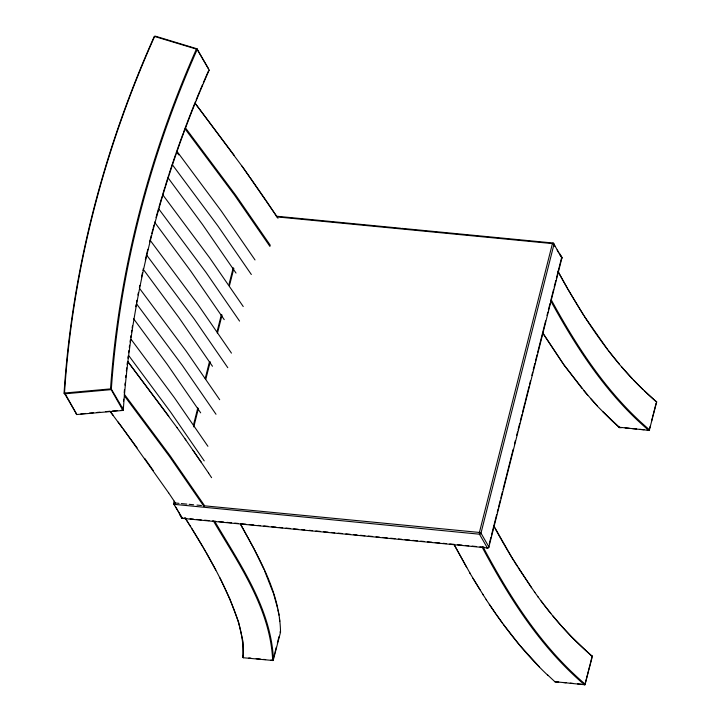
<?xml version="1.0" encoding="UTF-8"?>
<svg xmlns="http://www.w3.org/2000/svg" width="721" height="721" viewBox="0 0 721 721"><rect width="100%" height="100%" fill="white"/><g stroke="black" fill="none" stroke-linecap="round" stroke-linejoin="round"><path stroke-width="1.08" d="M64.692 392.945L76.859 414.602L64.295 393.062L111.196 388.835L123.462 409.753L122.931 410.411L123.462 409.753M110.701 388.781L122.903 410.438L76.796 414.539L76.192 413.998M656.38 401.912L644.547 390.935M592.067 656.407L571.861 637.103L561.461 625.936M111.503 389.034L110.845 389.655L64.836 393.819L64.232 393.278M179.033 503.357L174.545 502.916L174.491 504.367L479.456 534.198A1.307 1.118 -30 0 0 480.979 533.152L553.998 244.293A1.307 1.118 -30 0 0 553.061 243.013L552.43 243.59L479.411 532.449L479.456 534.198L487.369 547.915L486.657 547.618A1.307 1.118 -30 0 0 488.189 548.104L488.315 548.05M487.369 547.915L182.503 518.381L173.509 503.7A2.46 0.802 -1.4 0 1 173.653 503.384L174.203 501.212M193.688 424.146L197.806 407.843M205.224 378.507L209.342 362.212M217.03 331.804L221.419 314.428M229.107 284.02L233.225 267.734M174.257 504.087L174.545 502.916M193.769 426.904L198.428 408.437M205.846 379.12L210.235 361.744M217.372 333.499L222.05 315.023M229.458 285.687L233.847 268.329M182.206 518.029L182.016 518.381A1.208 0.64 -81.1 0 1 181.881 518.237L178.06 511.009M243.247 655.146L242.77 657.237L243.265 657.741L273.178 660.517L280.532 632.2L280.163 631.506M274.764 653.316L272.682 660.589C270.474 608.875 239.039 564.354 213.533 521.193M275.016 652.316L276.278 647.323M277.351 643.096L278.982 636.643M489.289 543.769L490.938 537.253M491.488 535.081L496.697 514.461M497.247 512.289L498.067 509.035M498.617 506.863L500.266 500.347M500.816 498.184L502.456 491.668M503.006 489.496L506.304 476.473M506.575 475.391L513.163 449.336M514.533 443.911L515.353 440.657M516.723 435.232L517.552 431.969M518.102 429.806L519.742 423.29M520.292 421.118L521.941 414.611M522.491 412.439L524.96 402.669M525.23 401.579L529.097 386.312M529.647 384.131L530.467 380.859M531.846 375.407L532.675 372.135M533.225 369.954L534.883 363.42M535.433 361.239L537.082 354.696M537.641 352.515L545.626 320.89M547.005 315.438L547.834 312.175M548.384 309.994L550.042 303.451M550.592 301.27L553.62 289.274M554.179 287.093L555.828 280.55M556.378 278.369L561.722 257.226L562.065 257.694A1.712 0.847 1.7 0 1 561.992 257.812M488.874 547.158A1.92 1.83 58.8 0 0 488.91 546.869L561.911 258.001A1.92 0.946 -0.4 0 0 562.01 257.812M585.209 683.598L588.498 670.62M588.751 669.62L590.012 664.627M590.265 663.626L591.779 657.633M650.27 426.237L648.945 430.527C607.397 395.306 577.16 349.045 551.195 301.684M651.532 421.244L652.541 417.252M652.793 416.26L656.074 403.282M621.944 427.589L619.6 427.742L611.832 420.676L597.889 406.662L583.983 390.818M547.554 674.874L555.26 682.075L558.694 682.048M197.32 49.524L197.013 48.812L155.258 36.14L154.411 36.41L197.031 49.271L209.288 70.243M196.572 49.082L197.013 48.812L208.468 68.666M561.911 258.001L553.998 244.293A1.307 0.514 14.2 0 0 552.43 243.59L276.711 216.877M592.274 656.633L592.392 656.308C571.726 639.004 553.926 618.546 538.028 596.853M80.824 413.899L85.619 413.466M89.449 413.115L93.288 412.772M97.119 412.421L99.994 412.169M105.744 411.646L109.583 411.294M112.458 411.033L117.253 410.6M121.083 410.258L123.003 410.078M656.452 402.282L656.687 401.948C614.607 366.259 584.109 319.268 557.955 271.213M280.063 632.344L280.532 632.2C279.928 592.761 258.83 557.594 240.435 523.96M276.224 216.192L400.633 228.242M401.75 228.35L553.061 243.013M561.614 257.658L562.065 257.694A1.424 0.694 11.5 0 0 561.965 257.514L559.875 254.801M625.098 427.895L629.298 428.301M632.452 428.607L636.652 429.013M639.806 429.319L644.006 429.725M647.161 430.031L649.621 429.905C607.785 394.432 577.413 347.765 551.349 300.035M181.277 503.573L186.874 504.114M189.118 504.33L193.607 504.763M196.968 505.088L201.447 505.529M203.692 505.745L479.411 532.449A1.307 0.514 14.2 0 1 480.979 533.152L488.892 546.869M186.685 518.462L181.881 518.228M190.038 518.787L193.39 519.111M196.743 519.435L201.213 519.868M204.575 520.192L209.045 520.625M212.398 520.95L215.75 521.283M219.103 521.607L223.582 522.04M226.935 522.365L231.405 522.797M234.758 523.122L238.11 523.446M241.472 523.77L245.942 524.203M249.295 524.528L253.765 524.96M258.244 525.393L260.461 525.609M263.787 525.933L268.212 526.357M271.538 526.681L275.972 527.114M279.297 527.439L282.623 527.754M285.949 528.078L290.383 528.511M293.708 528.826L298.143 529.259M301.468 529.584L304.794 529.908M309.228 530.332L312.553 530.656M315.879 530.98L320.313 531.404M323.639 531.728L328.073 532.161M331.399 532.486L334.724 532.801M338.077 533.125L342.538 533.558M345.891 533.882L350.361 534.315M353.714 534.64L357.057 534.964M360.41 535.288L364.88 535.721M368.233 536.045L372.694 536.478M376.047 536.812L379.399 537.136M382.752 537.46L387.213 537.893M390.566 538.217L395.036 538.65M398.389 538.975L401.732 539.299M405.085 539.623L409.555 540.056M412.908 540.38L417.369 540.813M420.722 541.138L424.074 541.462M427.427 541.786L431.897 542.219M435.241 542.543L439.711 542.976M443.064 543.301L446.416 543.625M449.76 543.949L454.23 544.382M457.583 544.706L462.053 545.139M465.396 545.464L468.749 545.788M472.102 546.112L476.572 546.545M479.916 546.869L484.386 547.302M562.894 682.454L566.048 682.76M570.248 683.166L573.402 683.472M577.602 683.878L581.811 684.283M248.835 657.958L250.935 658.165M256.189 658.67L260.389 659.075M263.544 659.382L265.643 659.589M270.898 660.094L273.466 660.148C271.321 608.875 240.327 564.786 215.128 521.959M619.844 427.382L619.258 427.211M656.308 401.408L656.687 401.948L649.26 430.41L619.114 427.229M592.004 655.768L592.392 656.308L584.956 684.77L554.819 681.687M619.132 427.12L602.873 411.7M547.87 675.352C524.041 652.902 504.006 626.774 486.107 599.448M642.925 389.439L633.678 380.156M539.308 666.808L519.679 645.178L503.375 624.386M632.308 378.732L621.475 366.674M597.159 405.734L591.076 399.055M560.731 625.107L552.899 615.941M587.723 395.315L564.11 365.114L542.634 332.705M619.321 364.132L608.425 350.595M581.955 388.358L563.759 364.646M550.835 613.445L544.265 605.144M185.432 127.851L235.884 195.427L270.33 245.338M127.996 361.87L177.159 427.769M195.229 103.418L242.959 167.47L277.991 218.274M185.225 129.104L234.595 195.211L269.96 246.447M195.733 104.085L234.136 155.276M177.132 151.572L221.401 211.181L255.018 259.939M172.13 164.406L217.724 225.736L251.341 274.494M162.703 194.715L209.622 257.776L243.238 306.533M158.368 208.405L205.945 272.331L239.561 321.088M150.265 240.435L197.851 304.361L231.459 353.119M146.588 255L194.165 318.925L227.782 367.683M139.811 288.76L186.072 350.956L219.689 399.713M136.801 304.181L182.386 365.511L216.003 414.269M127.689 361.446L168.813 416.242M124.147 394.008L170.084 455.726L204.53 505.637M124.336 395.784L169.615 456.645L203.998 506.493M541.101 600.99L543.634 604.315M154.474 222.023L190.75 271.114L224.231 319.655M131.348 339.663L174.293 397.541L207.909 446.299M128.987 355.949L170.616 412.106L204.223 460.863M607.767 349.748L584.542 316.627M110.295 411.61L137.089 447.804M168.218 178.024L202.529 224.528L236.01 273.07M144.011 270.33L178.97 317.709L212.452 366.25M133.547 318.673L167.191 364.294L200.672 412.845M110.007 411.204L113.143 415.368M177.483 153.158L178.817 154.925M561.875 257.352L559.911 253.936M118.127 422.019L121.984 427.22M123.264 428.95L168.615 492.849M534.387 591.824L538.371 597.33M502.708 623.485L495.994 614.103M241.95 166.091L249.511 176.69M176.978 427.526L185.829 439.954M563.182 363.826L543.661 334.49M144.678 458.367L153.222 470.462M534.91 592.554L518.102 567.634M181.836 518.156L182.016 518.381A1.577 0.865 -72.2 0 0 182.161 518.399A1.793 0.982 -69.6 0 0 182.332 518.417M250.142 177.573L266.067 200.519M185.09 438.936L201.474 462.54M495.426 613.283L489.316 604.324M531.539 587.777L511.856 557.468L493.651 525.573M193.066 450.337L208.666 473.228M266.662 201.402L276.143 215.543M168.624 492.813L175.554 503.195M208.54 473.102L211.595 477.681M482.691 594.14L486.495 599.962M185.279 518.165C199.311 540.209 212.785 562.695 223.979 586.344C234.064 608.488 244.752 632.092 242.779 657.011L243.428 657.777L243.121 642.159L238.615 622.223L229.702 598.493L219.923 577.818M583.992 315.78L567.923 289.328M184.873 517.633L188.343 523.076M483.178 594.825L472.94 578.296M514.443 561.812L517.047 565.967M188.92 523.978L190.596 526.7M191.723 528.502L202.898 547.032M479.952 589.688L469.578 572.6M513.938 560.983L507.89 550.988M507.404 550.159L501.69 540.299M203.98 548.906L205.611 551.709M554.07 244.761L555.089 246.51M557.108 250.007L558.766 252.891M173.653 503.384L174.761 505.304M175.87 507.214L177.528 510.089M179.79 514.596L181.881 518.219M470.182 573.474L454.329 545.103M567.391 288.4L558.559 272.565M240.49 524.194L253.702 548.23L263.994 569.437M466.739 567.517L454.275 544.77M206.161 552.637L215.795 570.104M501.131 539.335L495.21 528.673M493.642 525.771L494.678 527.709M482.926 546.653C509.855 597.195 541.273 646.836 585.317 684.265L584.641 684.887C540.552 647.422 509.107 597.745 482.151 547.158M264.436 570.464L273.313 593.05M273.683 594.068L277.468 607.812M277.918 609.903L279.027 615.13M279.387 618.285L279.757 621.43M64.052 393.296A1150.761 986.391 -30 0 1 154.249 36.492M122.84 410.096A1122.39 962.075 -30 0 1 123.066 406.833M123.48 401.399A1122.39 962.075 -30 0 1 123.651 399.227M124.21 392.72A1122.39 962.075 -30 0 1 124.499 389.466M124.904 385.14A1122.39 962.075 -30 0 1 125.112 382.977M125.661 377.57A1122.39 962.075 -30 0 1 125.896 375.407M126.364 371.09A1122.39 962.075 -30 0 1 126.725 367.854M127.103 364.619A1122.39 962.075 -30 0 1 127.365 362.465M127.887 358.157A1122.39 962.075 -30 0 1 128.158 356.003M128.581 352.776A1122.39 962.075 -30 0 1 128.861 350.622M129.293 347.405A1122.39 962.075 -30 0 1 129.591 345.251M130.041 342.033A1122.39 962.075 -30 0 1 130.348 339.888M130.663 337.743A1122.39 962.075 -30 0 1 130.979 335.589M131.465 332.381A1122.39 962.075 -30 0 1 131.799 330.236M132.132 328.091A1122.39 962.075 -30 0 1 132.466 325.955M135.728 306.713A1122.39 962.075 -30 0 1 136.116 304.577M136.503 302.441A1122.39 962.075 -30 0 1 136.9 300.315M137.909 294.988A1122.39 962.075 -30 0 1 138.324 292.852M139.378 287.535A1122.39 962.075 -30 0 1 139.802 285.399M141.568 276.9A1122.39 962.075 -30 0 1 142.479 272.646M142.938 270.519A1122.39 962.075 -30 0 1 143.407 268.401M145.318 259.911A1122.39 962.075 -30 0 1 147.814 249.313M149.635 241.905A1122.39 962.075 -30 0 1 151.239 235.551M151.78 233.442A1122.39 962.075 -30 0 1 152.888 229.215M153.167 228.151A1122.39 962.075 -30 0 1 154.006 224.979M156.015 217.589A1122.39 962.075 -30 0 1 158.386 209.144M158.99 207.035A1122.39 962.075 -30 0 1 162.081 196.491M162.396 195.436A1122.39 962.075 -30 0 1 164.965 187.009M165.289 185.955A1122.39 962.075 -30 0 1 168.615 175.419M168.957 174.374A1122.39 962.075 -30 0 1 172.067 164.902M172.418 163.847A1122.39 962.075 -30 0 1 175.645 154.384M176.005 153.33A1122.39 962.075 -30 0 1 179.34 143.867M179.718 142.812A1122.39 962.075 -30 0 1 183.161 133.358M183.549 132.304A1122.39 962.075 -30 0 1 186.703 123.904M187.1 122.849A1122.39 962.075 -30 0 1 195.364 101.841M196.139 99.931A1122.39 962.075 -30 0 1 199.69 91.342M200.087 90.386A1122.39 962.075 -30 0 1 202.511 84.654M203.322 82.744A1122.39 962.075 -30 0 1 208.306 71.289M123.3 409.762A1121.741 961.517 -30 0 1 209.135 70.207M111.34 389.043A1121.741 961.517 -30 0 1 197.175 49.488M64.511 392.954A1150.085 985.814 -30 0 1 154.654 36.365M110.538 388.79A1122.399 962.084 -30 0 1 196.427 49.037M182.512 518.345A1.92 1 -62.9 0 1 182.341 518.39M488.847 547.149A1.712 1.631 54.3 0 1 488.694 547.618"/></g></svg>
